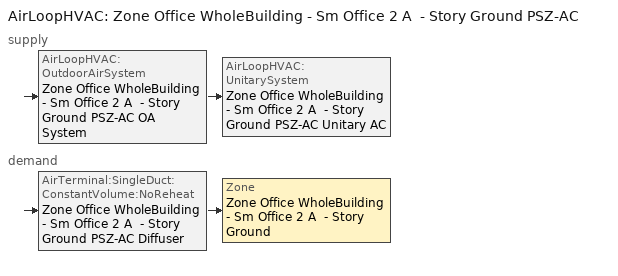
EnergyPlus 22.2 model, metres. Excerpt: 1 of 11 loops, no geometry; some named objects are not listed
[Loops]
AirLoopHVAC 'Zone Office WholeBuilding - Sm Office 2 A  - Story Ground PSZ-AC'
 supply: AirLoopHVAC:OutdoorAirSystem 'Zone Office WholeBuilding - Sm Office 2 A  - Story Ground PSZ-AC OA System' > AirLoopHVAC:UnitarySystem 'Zone Office WholeBuilding - Sm Office 2 A  - Story Ground PSZ-AC Unitary AC'
 demand: AirTerminal:SingleDuct:ConstantVolume:NoReheat 'Zone Office WholeBuilding - Sm Office 2 A  - Story Ground PSZ-AC Diffuser' > Zone 'Zone Office WholeBuilding - Sm Office 2 A  - Story Ground'
[SizingPeriod:DesignDay] Day of Month=21; Day Type=SummerDesignDay; Dry-Bulb Temperature Range Modifier Type=DefaultMultipliers; Humidity Condition Type=Wetbulb; Barometric Pressure {Pa}=100917; Wind Speed {m/s}=5; Wind Direction {deg}=320; Rain Indicator=No; Snow Indicator=No; Daylight Saving Time Indicator=No; Solar Model Indicator=ASHRAETau; Begin Environment Reset Mode=FullResetAtBeginEnvironment
Name | Month | Maximum Dry-Bulb Temperature {C} | Daily Dry-Bulb Temperature Range {deltaC} | Wetbulb or DewPoint at Maximum Dry-Bulb {C} | ASHRAE Clear Sky Optical Depth for Beam Irradiance (taub) | ASHRAE Clear Sky Optical Depth for Diffuse Irradiance (taud)
Kodiak April .4% Condns WB=>MCDB | 4 | 11.4 | 5.4 | 8 | 0.323 | 2.439
Kodiak August .4% Condns DB=>MCWB | 8 | 22.6 | 6.3 | 16 | 0.322 | 2.497
Kodiak August .4% Condns WB=>MCDB | 8 | 21.4 | 6.3 | 16.9 | 0.322 | 2.497
Kodiak December .4% Condns DB=>MCWB | 12 | 6.9 | 5.1 | 5.6 | 0.359 | 2.403
Kodiak December .4% Condns WB=>MCDB | 12 | 6.5 | 5.1 | 6.2 | 0.359 | 2.403
Kodiak February .4% Condns DB=>MCWB | 2 | 6.9 | 4.9 | 4.6 | 0.336 | 2.429
Kodiak February .4% Condns WB=>MCDB | 2 | 6.1 | 4.9 | 5.5 | 0.336 | 2.429
Kodiak January .4% Condns DB=>MCWB | 1 | 6.8 | 4.7 | 4 | 0.326 | 2.48
Kodiak January .4% Condns WB=>MCDB | 1 | 5.7 | 4.7 | 5.5 | 0.326 | 2.48
Kodiak July .4% Condns DB=>MCWB | 7 | 24.2 | 5.5 | 16.2 | 0.316 | 2.499
Kodiak July .4% Condns WB=>MCDB | 7 | 22.8 | 5.5 | 16.6 | 0.316 | 2.499
Kodiak June .4% Condns DB=>MCWB | 6 | 22.3 | 5.4 | 13.8 | 0.317 | 2.453
Kodiak June .4% Condns WB=>MCDB | 6 | 20.3 | 5.4 | 14.7 | 0.317 | 2.453
Kodiak March .4% Condns DB=>MCWB | 3 | 8.3 | 5.5 | 3.9 | 0.337 | 2.384
Kodiak March .4% Condns WB=>MCDB | 3 | 6.3 | 5.5 | 5.2 | 0.337 | 2.384
Kodiak May .4% Condns DB=>MCWB | 5 | 18.8 | 5.9 | 10.5 | 0.314 | 2.447
Kodiak May .4% Condns WB=>MCDB | 5 | 17 | 5.9 | 11.2 | 0.314 | 2.447
Kodiak November .4% Condns DB=>MCWB | 11 | 9.4 | 5.3 | 7.3 | 0.358 | 2.388
Kodiak November .4% Condns WB=>MCDB | 11 | 8.7 | 5.3 | 8.2 | 0.358 | 2.388
Kodiak October .4% Condns DB=>MCWB | 10 | 12.6 | 6.2 | 9.4 | 0.34 | 2.431
Kodiak October .4% Condns WB=>MCDB | 10 | 11.3 | 6.2 | 10.7 | 0.34 | 2.431
Kodiak September .4% Condns DB=>MCWB | 9 | 18 | 6.4 | 12.5 | 0.333 | 2.489
Kodiak September .4% Condns WB=>MCDB | 9 | 16.2 | 6.4 | 13.8 | 0.333 | 2.489
[ZoneControl:Thermostat]
Zone Office WholeBuilding - Sm Office 2 A  - Story Ground Thermostat: Zone or ZoneList=Zone Office WholeBuilding - Sm Office 2 A  - Story Ground; Control Type Schedule=Zone Office WholeBuilding - Sm Office 2 A  - Story Ground Thermostat Schedule; Control 1=Office WholeBuilding - Sm Office 2 - 90.1-2010 Thermostat; Temperature Difference Between Cutout And Setpoint {deltaC}=0
[ThermostatSetpoint:DualSetpoint]
Office WholeBuilding - Sm Office 2 - 90.1-2010 Thermostat: Heating Setpoint Temperature Schedule=OfficeSmall HTGSETP_SCH_NO_OPTIMUM; Cooling Setpoint Temperature Schedule=OfficeSmall CLGSETP_SCH_NO_OPTIMUM
[AirTerminal:SingleDuct:ConstantVolume:NoReheat]
Zone Office WholeBuilding - Sm Office 2 A  - Story Ground PSZ-AC Diffuser: Availability Schedule=Always On Discrete; Maximum Air Flow Rate {m3/s}=AutoSize
[Zone equipment]
Zone Office WholeBuilding - Sm Office 2 A  - Story Ground: Zone Office WholeBuilding - Sm Office 2 A  - Story Ground PSZ-AC Diffuser
[Sizing:Zone]
Zone Office WholeBuilding - Sm Office 2 A  - Story Ground: Zone Cooling Design Supply Air Temperature Input Method=SupplyAirTemperature; Zone Cooling Design Supply Air Temperature {C}=12.7778; Zone Cooling Design Supply Air Temperature Difference {deltaC}=11.11; Zone Heating Design Supply Air Temperature Input Method=SupplyAirTemperature; Zone Heating Design Supply Air Temperature {C}=50; Zone Heating Design Supply Air Temperature Difference {deltaC}=11.11; Zone Cooling Design Supply Air Humidity Ratio {kgWater/kgDryAir}=0.0085; Zone Heating Design Supply Air Humidity Ratio {kgWater/kgDryAir}=0.008; Design Specification Outdoor Air Object=Zone Office WholeBuilding - Sm Office 2 A  - Story Ground DSOA Space List; Cooling Design Air Flow Method=DesignDay; Cooling Design Air Flow Rate {m3/s}=0; Cooling Minimum Air Flow per Zone Floor Area {m3/s-m2}=0.000762; Cooling Minimum Air Flow {m3/s}=0; Cooling Minimum Air Flow Fraction=0; Heating Design Air Flow Method=DesignDay; Heating Design Air Flow Rate {m3/s}=0; Heating Maximum Air Flow per Zone Floor Area {m3/s-m2}=0.002032; Heating Maximum Air Flow {m3/s}=0.141576; Heating Maximum Air Flow Fraction=0.3; Account for Dedicated Outdoor Air System=No; Zone Load Sizing Method=Sensible Load Only No Latent Load; Zone Latent Cooling Design Supply Air Humidity Ratio Input Method=HumidityRatioDifference; Zone Cooling Design Supply Air Humidity Ratio Difference {kgWater/kgDryAir}=0.005; Zone Latent Heating Design Supply Air Humidity Ratio Input Method=HumidityRatioDifference; Zone Humidification Design Supply Air Humidity Ratio Difference {kgWater/kgDryAir}=0.005
[Controller:MechanicalVentilation]
Controller Mechanical Ventilation 1: Availability Schedule=Zone Office WholeBuilding - Sm Office 2 A  - Story Ground PSZ-AC Occ Sch; Demand Controlled Ventilation=No; System Outdoor Air Method=ZoneSum; Zone or ZoneList Name 1=Zone Office WholeBuilding - Sm Office 2 A  - Story Ground; Design Specification Outdoor Air Object Name 1=Office WholeBuilding - Sm Office 2 Ventilation
[DesignSpecification:OutdoorAir]
Office WholeBuilding - Sm Office 2 Ventilation: Outdoor Air Method=Sum; Outdoor Air Flow per Person {m3/s-person}=0; Outdoor Air Flow per Zone Floor Area {m3/s-m2}=0.0004318; Outdoor Air Flow per Zone {m3/s}=0; Outdoor Air Flow Air Changes per Hour {1/hr}=0
[DesignSpecification:OutdoorAir:SpaceList]
Zone Office WholeBuilding - Sm Office 2 A  - Story Ground DSOA Space List: Space Name 1=Office WholeBuilding - Sm Office 2 A  - Story Ground; Space Design Specification Outdoor Air Object Name 1=Office WholeBuilding - Sm Office 2 Ventilation
[AirLoopHVAC]
Zone Office WholeBuilding - Sm Office 2 A  - Story Ground PSZ-AC: Design Supply Air Flow Rate {m3/s}=AutoSize; Design Return Air Flow Fraction of Supply Air Flow=1
[Sizing:System]
Zone Office WholeBuilding - Sm Office 2 A  - Story Ground PSZ-AC: Type of Load to Size On=Sensible; Design Outdoor Air Flow Rate {m3/s}=Autosize; Central Heating Maximum System Air Flow Ratio=1; Preheat Design Temperature {C}=7.22222; Preheat Design Humidity Ratio {kgWater/kgDryAir}=0.008; Precool Design Temperature {C}=12.7778; Precool Design Humidity Ratio {kgWater/kgDryAir}=0.008; Central Cooling Design Supply Air Temperature {C}=12.7778; Central Heating Design Supply Air Temperature {C}=50; Type of Zone Sum to Use=Coincident; 100% Outdoor Air in Cooling=No; 100% Outdoor Air in Heating=No; Central Cooling Design Supply Air Humidity Ratio {kgWater/kgDryAir}=0.0085; Central Heating Design Supply Air Humidity Ratio {kgWater/kgDryAir}=0.008; Cooling Supply Air Flow Rate Method=DesignDay; Cooling Supply Air Flow Rate {m3/s}=0; Cooling Supply Air Flow Rate Per Floor Area {m3/s-m2}=0.00996765; Cooling Fraction of Autosized Cooling Supply Air Flow Rate=1; Cooling Supply Air Flow Rate Per Unit Cooling Capacity {m3/s-W}=3.94755e-05; Heating Supply Air Flow Rate Method=DesignDay; Heating Supply Air Flow Rate {m3/s}=0; Heating Supply Air Flow Rate Per Floor Area {m3/s-m2}=0.00996765; Heating Fraction of Autosized Heating Supply Air Flow Rate=1; Heating Fraction of Autosized Cooling Supply Air Flow Rate=1; Heating Supply Air Flow Rate Per Unit Heating Capacity {m3/s-W}=3.15882e-05; System Outdoor Air Method=ZoneSum; Zone Maximum Outdoor Air Fraction=1; Cooling Design Capacity Method=CoolingDesignCapacity; Cooling Design Capacity {W}=Autosize; Cooling Design Capacity Per Floor Area {W/m2}=234.7; Fraction of Autosized Cooling Design Capacity=1; Heating Design Capacity Method=HeatingDesignCapacity; Heating Design Capacity {W}=Autosize; Heating Design Capacity Per Floor Area {W/m2}=157; Fraction of Autosized Heating Design Capacity=1; Central Cooling Capacity Control Method=OnOff; Occupant Diversity=Autosize
[Controller:OutdoorAir]
Zone Office WholeBuilding - Sm Office 2 A  - Story Ground PSZ-AC OA System Controller: Minimum Outdoor Air Flow Rate {m3/s}=Autosize; Maximum Outdoor Air Flow Rate {m3/s}=Autosize; Economizer Control Type=NoEconomizer; Economizer Control Action Type=ModulateFlow; Economizer Maximum Limit Dry-Bulb Temperature {C}=28; Economizer Maximum Limit Enthalpy {J/kg}=64000; Lockout Type=LockoutWithHeating; Minimum Limit Type=FixedMinimum; Minimum Outdoor Air Schedule=Zone Office WholeBuilding - Sm Office 2 A  - Story Ground PSZ-AC Occ Sch; Maximum Fraction of Outdoor Air Schedule=ZoneOfficeWholeBuildingSmOffice2AStoryGroundPSZACmaxOASch; Mechanical Ventilation Controller=Controller Mechanical Ventilation 1; High Humidity Control=No; Control High Indoor Humidity Based on Outdoor Humidity Ratio=Yes; Heat Recovery Bypass Control Type=BypassWhenWithinEconomizerLimits
[SetpointManager:MixedAir]
Zone Office WholeBuilding - Sm Office 2 A  - Story Ground PSZ-AC Mixed Air Node OS Default SPM: Control Variable=Temperature; Setpoint Node or NodeList=Zone Office WholeBuilding - Sm Office 2 A  - Story Ground PSZ-AC Mixed Air Node
[AirLoopHVAC:UnitarySystem]
Zone Office WholeBuilding - Sm Office 2 A  - Story Ground PSZ-AC Unitary AC: Control Type=Load; Controlling Zone or Thermostat Location=Zone Office WholeBuilding - Sm Office 2 A  - Story Ground; Dehumidification Control Type=None; Availability Schedule=Outage Availability Schedule; Supply Fan=Zone Office WholeBuilding - Sm Office 2 A  - Story Ground PSZ-AC Fan; Fan Placement=DrawThrough; Supply Air Fan Operating Mode Schedule=Zone Office WholeBuilding - Sm Office 2 A  - Story Ground PSZ-AC Occ Sch; Heating Coil=Zone Office WholeBuilding - Sm Office 2 A  - Story Ground PSZ-AC Gas Htg Coil 54kBtu/hr 0.8 Thermal Eff; DX Heating Coil Sizing Ratio=1; Cooling Coil=Zone Office WholeBuilding - Sm Office 2 A  - Story Ground PSZ-AC 1spd DX AC Clg Coil 22kBtu/hr 13.0SEER; Use DOAS DX Cooling Coil=No; Minimum Supply Air Temperature {C}=2; Latent Load Control=SensibleOnlyLoadControl; Supplemental Heating Coil=Zone Office WholeBuilding - Sm Office 2 A  - Story Ground PSZ-AC No Heat; Cooling Supply Air Flow Rate {m3/s}=Autosize; Heating Supply Air Flow Rate {m3/s}=Autosize; No Load Supply Air Flow Rate {m3/s}=Autosize; Maximum Supply Air Temperature {C}=80; Maximum Outdoor Dry-Bulb Temperature for Supplemental Heater Operation {C}=21; Maximum Cycling Rate {cycles/hr}=2.5; Heat Pump Time Constant {s}=60; Fraction of On-Cycle Power Use=0.01; Heat Pump Fan Delay Time {s}=60; Ancillary On-Cycle Electric Power {W}=0; Ancillary Off-Cycle Electric Power {W}=0
[Fan:OnOff]
Zone Office WholeBuilding - Sm Office 2 A  - Story Ground PSZ-AC Fan: Availability Schedule=Always On Discrete; Fan Total Efficiency=0.55575; Pressure Rise {Pa}=622.722; Maximum Flow Rate {m3/s}=Autosize; Motor Efficiency=0.855; Motor In Airstream Fraction=1; Fan Power Ratio Function of Speed Ratio Curve=Fan On Off Power Curve; Fan Efficiency Ratio Function of Speed Ratio Curve=Fan On Off Efficiency Curve
[Coil:Heating:Fuel]
Zone Office WholeBuilding - Sm Office 2 A  - Story Ground PSZ-AC Gas Htg Coil 54kBtu/hr 0.8 Thermal Eff: Availability Schedule=Always On Discrete; Fuel Type=NaturalGas; Burner Efficiency=0.8; Nominal Capacity {W}=AutoSize; Parasitic Electric Load {W}=0; Parasitic Fuel Load {W}=0
[Coil:Cooling:DX:SingleSpeed]
Zone Office WholeBuilding - Sm Office 2 A  - Story Ground PSZ-AC 1spd DX AC Clg Coil 22kBtu/hr 13.0SEER: Availability Schedule=Always On Discrete; Gross Rated Total Cooling Capacity {W}=Autosize; Gross Rated Sensible Heat Ratio=Autosize; Gross Rated Cooling COP {W/W}=3.91157; Rated Air Flow Rate {m3/s}=Autosize; Rated Evaporator Fan Power Per Volume Flow Rate 2017 {W/(m3/s)}=773.3; Rated Evaporator Fan Power Per Volume Flow Rate 2023 {W/(m3/s)}=934.4; Total Cooling Capacity Function of Temperature Curve=PSZ-Fine Storage DX Coil Cap-FT; Total Cooling Capacity Function of Flow Fraction Curve=DX Coil Cap-FF; Energy Input Ratio Function of Temperature Curve=PSZ-AC DX Coil EIR-FT; Energy Input Ratio Function of Flow Fraction Curve=Split DX Coil EIR-FF; Part Load Fraction Correlation Curve=HPACCOOLPLFFPLR; Minimum Outdoor Dry-Bulb Temperature for Compressor Operation {C}=-25; Nominal Time for Condensate Removal to Begin {s}=0; Ratio of Initial Moisture Evaporation Rate and Steady State Latent Capacity=0; Maximum Cycling Rate {cycles/hr}=0; Latent Capacity Time Constant {s}=0; Condenser Type=AirCooled; Evaporative Condenser Effectiveness=0.9; Evaporative Condenser Air Flow Rate {m3/s}=Autosize; Evaporative Condenser Pump Rated Power Consumption {W}=Autosize; Crankcase Heater Capacity {W}=0; Maximum Outdoor Dry-Bulb Temperature for Crankcase Heater Operation {C}=10; Basin Heater Capacity {W/K}=0; Basin Heater Setpoint Temperature {C}=2
[Coil:Heating:Electric]
Zone Office WholeBuilding - Sm Office 2 A  - Story Ground PSZ-AC No Heat: Availability Schedule=Always Off Discrete; Efficiency=1; Nominal Capacity {W}=0
[SetpointManager:SingleZone:Reheat]
Zone Office WholeBuilding - Sm Office 2 A  - Story Ground Setpoint Manager SZ Reheat: Control Variable=Temperature; Minimum Supply Air Temperature {C}=12.7778; Maximum Supply Air Temperature {C}=50; Control Zone=Zone Office WholeBuilding - Sm Office 2 A  - Story Ground; Setpoint Node or NodeList=Zone Office WholeBuilding - Sm Office 2 A  - Story Ground PSZ-AC Supply Outlet Node
[Schedule:Day:Interval]
OfficeSmall HTGSETP_SCH_NO_OPTIMUM Default; autogen OfficeSmall HTGSETP_SCH_NO_OPTIMUM 0_day_sch: Average, 06:00, 18.3368, 19:00, 18.3368, 24:00, 18.3368
Schedule Day 241: No, 01:00, 3.0562, 02:00, 6.11233, 03:00, 9.16845, 04:00, 12.2246, 05:00, 15.2807, 06:00, 18.3368, 07:00, 18.3368, 08:00, 18.3368, 09:00, 18.3368, 10:00, 18.3368, 11:00, 18.3368, 12:00, 18.3368, 13:00, 18.3368, 14:00, 18.3368, 15:00, 18.3368, 16:00, 18.3368, 17:00, 0, 18:00, 0, 19:00, 0, 20:00, 0, 21:00, 0, 22:00, 0, 23:00, 0, 24:00, 0
Schedule Day 242; Schedule Day 243; Schedule Day 244; Schedule Day 245; Schedule Day 246; Schedule Day 247; Schedule Day 210; Schedule Day 211; Schedule Day 212; Schedule Day 213; Schedule Day 214; Schedule Day 215; Schedule Day 82; Schedule Day 83; Schedule Day 84; Schedule Day 85; Schedule Day 86; Schedule Day 87; Schedule Day 258; Schedule Day 259; Schedule Day 260; Schedule Day 261; Schedule Day 262; Schedule Day 263: No, 01:00, 0, 02:00, 0, 03:00, 0, 04:00, 0, 05:00, 0, 06:00, 0, 07:00, 0, 08:00, 0, 09:00, 0, 10:00, 0, 11:00, 0, 12:00, 0, 13:00, 0, 14:00, 0, 15:00, 0, 16:00, 0, 17:00, 0, 18:00, 0, 19:00, 0, 20:00, 0, 21:00, 0, 22:00, 0, 23:00, 0, 24:00, 0
Schedule Day 248: No, 01:00, 0, 02:00, 0, 03:00, 0, 04:00, 0, 05:00, 0, 06:00, 0, 07:00, 0, 08:00, 0, 09:00, 0, 10:00, 0, 11:00, 0, 12:00, 0, 13:00, 0, 14:00, 0, 15:00, 0, 16:00, 0, 17:00, 18.3368, 18:00, 18.3368, 19:00, 18.3368, 20:00, 18.3368, 21:00, 18.3368, 22:00, 18.3368, 23:00, 18.3368, 24:00, 18.3368
OfficeSmall HTGSETP_SCH_NO_OPTIMUM Summer Design Day: No, 24:00, 15.56
OfficeSmall HTGSETP_SCH_NO_OPTIMUM Winter Design Day: No, 24:00, 21.11
OfficeSmall CLGSETP_SCH_NO_OPTIMUM Default: Average, 04:30, 69.3215, 24:00, 70.498
Schedule Day 209: No, 01:00, 15.4051, 02:00, 30.8098, 03:00, 46.2145, 04:00, 61.6192, 05:00, 69.3517, 06:00, 69.412, 07:00, 69.4723, 08:00, 69.5327, 09:00, 69.593, 10:00, 69.6533, 11:00, 69.7137, 12:00, 69.774, 13:00, 69.8343, 14:00, 69.8947, 15:00, 69.955, 16:00, 70.0153, 17:00, 0, 18:00, 0, 19:00, 0, 20:00, 0, 21:00, 0, 22:00, 0, 23:00, 0, 24:00, 0
Schedule Day 216: No, 01:00, 0, 02:00, 0, 03:00, 0, 04:00, 0, 05:00, 0, 06:00, 0, 07:00, 0, 08:00, 0, 09:00, 0, 10:00, 0, 11:00, 0, 12:00, 0, 13:00, 0, 14:00, 0, 15:00, 0, 16:00, 0, 17:00, 70.0756, 18:00, 70.136, 19:00, 70.1963, 20:00, 70.2566, 21:00, 70.317, 22:00, 70.3773, 23:00, 70.4376, 24:00, 70.498
OfficeSmall CLGSETP_SCH_NO_OPTIMUM Summer Design Day: No, 24:00, 23.89
OfficeSmall CLGSETP_SCH_NO_OPTIMUM Winter Design Day: No, 24:00, 29.44
Zone Office WholeBuilding - Sm Office 2 A  - Story Ground PSZ-AC Occ Sch Sunday; Zone Office WholeBuilding - Sm Office 2 A  - Story Ground PSZ-AC Occ Sch Default; Zone Office WholeBuilding - Sm Office 2 A  - Story Ground PSZ-AC Occ Sch Summer Design Day; Zone Office WholeBuilding - Sm Office 2 A  - Story Ground PSZ-AC Occ Sch Winter Design Day: No, 24:00, 1
Schedule Day 81: No, 01:00, 1, 02:00, 1, 03:00, 1, 04:00, 1, 05:00, 1, 06:00, 1, 07:00, 1, 08:00, 1, 09:00, 1, 10:00, 1, 11:00, 1, 12:00, 1, 13:00, 1, 14:00, 1, 15:00, 1, 16:00, 1, 17:00, 0, 18:00, 0, 19:00, 0, 20:00, 0, 21:00, 0, 22:00, 0, 23:00, 0, 24:00, 0
Schedule Day 88: No, 01:00, 0, 02:00, 0, 03:00, 0, 04:00, 0, 05:00, 0, 06:00, 0, 07:00, 0, 08:00, 0, 09:00, 0, 10:00, 0, 11:00, 0, 12:00, 0, 13:00, 0, 14:00, 0, 15:00, 0, 16:00, 0, 17:00, 1, 18:00, 1, 19:00, 1, 20:00, 1, 21:00, 1, 22:00, 1, 23:00, 1, 24:00, 1
Schedule Day 257: No, 01:00, 0.7, 02:00, 0.7, 03:00, 0.7, 04:00, 0.7, 05:00, 0.7, 06:00, 0.7, 07:00, 0.7, 08:00, 0.7, 09:00, 0.7, 10:00, 0.7, 11:00, 0.7, 12:00, 0.7, 13:00, 0.7, 14:00, 0.7, 15:00, 0.7, 16:00, 0.7, 17:00, 0, 18:00, 0, 19:00, 0, 20:00, 0, 21:00, 0, 22:00, 0, 23:00, 0, 24:00, 0
Schedule Day 264: No, 01:00, 0, 02:00, 0, 03:00, 0, 04:00, 0, 05:00, 0, 06:00, 0, 07:00, 0, 08:00, 0, 09:00, 0, 10:00, 0, 11:00, 0, 12:00, 0, 13:00, 0, 14:00, 0, 15:00, 0, 16:00, 0, 17:00, 0.7, 18:00, 0.7, 19:00, 0.7, 20:00, 0.7, 21:00, 0.7, 22:00, 0.7, 23:00, 0.7, 24:00, 0.7
ZoneOfficeWholeBuildingSmOffice2AStoryGroundPSZACmaxOASchDefault: No, 24:00, 0.7
[Schedule:Week:Daily]
OfficeSmall HTGSETP_SCH_NO_OPTIMUM Week Rule - Jan1-Mar4: OfficeSmall HTGSETP_SCH_NO_OPTIMUM Default, autogen OfficeSmall HTGSETP_SCH_NO_OPTIMUM 0_day_sch, OfficeSmall HTGSETP_SCH_NO_OPTIMUM Default, OfficeSmall HTGSETP_SCH_NO_OPTIMUM Default, OfficeSmall HTGSETP_SCH_NO_OPTIMUM Default, OfficeSmall HTGSETP_SCH_NO_OPTIMUM Default, OfficeSmall HTGSETP_SCH_NO_OPTIMUM Default, OfficeSmall HTGSETP_SCH_NO_OPTIMUM Default, OfficeSmall HTGSETP_SCH_NO_OPTIMUM Summer Design Day, OfficeSmall HTGSETP_SCH_NO_OPTIMUM Winter Design Day, OfficeSmall HTGSETP_SCH_NO_OPTIMUM Default, OfficeSmall HTGSETP_SCH_NO_OPTIMUM Default
OfficeSmall HTGSETP_SCH_NO_OPTIMUM Week Rule - Mar5-Oct28; OfficeSmall HTGSETP_SCH_NO_OPTIMUM Week Rule - Nov12-Dec31: autogen OfficeSmall HTGSETP_SCH_NO_OPTIMUM 0_day_sch, OfficeSmall HTGSETP_SCH_NO_OPTIMUM Default, OfficeSmall HTGSETP_SCH_NO_OPTIMUM Default, OfficeSmall HTGSETP_SCH_NO_OPTIMUM Default, OfficeSmall HTGSETP_SCH_NO_OPTIMUM Default, OfficeSmall HTGSETP_SCH_NO_OPTIMUM Default, OfficeSmall HTGSETP_SCH_NO_OPTIMUM Default, OfficeSmall HTGSETP_SCH_NO_OPTIMUM Default, OfficeSmall HTGSETP_SCH_NO_OPTIMUM Summer Design Day, OfficeSmall HTGSETP_SCH_NO_OPTIMUM Winter Design Day, OfficeSmall HTGSETP_SCH_NO_OPTIMUM Default, OfficeSmall HTGSETP_SCH_NO_OPTIMUM Default
OfficeSmall HTGSETP_SCH_NO_OPTIMUM Week Rule - Oct29-Nov4: autogen OfficeSmall HTGSETP_SCH_NO_OPTIMUM 0_day_sch, OfficeSmall HTGSETP_SCH_NO_OPTIMUM Default, Schedule Day 241, Schedule Day 242, Schedule Day 243, Schedule Day 244, Schedule Day 245, OfficeSmall HTGSETP_SCH_NO_OPTIMUM Default, OfficeSmall HTGSETP_SCH_NO_OPTIMUM Summer Design Day, OfficeSmall HTGSETP_SCH_NO_OPTIMUM Winter Design Day, OfficeSmall HTGSETP_SCH_NO_OPTIMUM Default, OfficeSmall HTGSETP_SCH_NO_OPTIMUM Default
OfficeSmall HTGSETP_SCH_NO_OPTIMUM Week Rule - Nov5-Nov11: Schedule Day 246, Schedule Day 247, Schedule Day 248, OfficeSmall HTGSETP_SCH_NO_OPTIMUM Default, OfficeSmall HTGSETP_SCH_NO_OPTIMUM Default, OfficeSmall HTGSETP_SCH_NO_OPTIMUM Default, OfficeSmall HTGSETP_SCH_NO_OPTIMUM Default, OfficeSmall HTGSETP_SCH_NO_OPTIMUM Default, OfficeSmall HTGSETP_SCH_NO_OPTIMUM Summer Design Day, OfficeSmall HTGSETP_SCH_NO_OPTIMUM Winter Design Day, OfficeSmall HTGSETP_SCH_NO_OPTIMUM Default, OfficeSmall HTGSETP_SCH_NO_OPTIMUM Default
OfficeSmall CLGSETP_SCH_NO_OPTIMUM Week Rule - Jan1-Oct28; OfficeSmall CLGSETP_SCH_NO_OPTIMUM Week Rule - Nov12-Dec31: OfficeSmall CLGSETP_SCH_NO_OPTIMUM Default, OfficeSmall CLGSETP_SCH_NO_OPTIMUM Default, OfficeSmall CLGSETP_SCH_NO_OPTIMUM Default, OfficeSmall CLGSETP_SCH_NO_OPTIMUM Default, OfficeSmall CLGSETP_SCH_NO_OPTIMUM Default, OfficeSmall CLGSETP_SCH_NO_OPTIMUM Default, OfficeSmall CLGSETP_SCH_NO_OPTIMUM Default, OfficeSmall CLGSETP_SCH_NO_OPTIMUM Default, OfficeSmall CLGSETP_SCH_NO_OPTIMUM Summer Design Day, OfficeSmall CLGSETP_SCH_NO_OPTIMUM Winter Design Day, OfficeSmall CLGSETP_SCH_NO_OPTIMUM Default, OfficeSmall CLGSETP_SCH_NO_OPTIMUM Default
OfficeSmall CLGSETP_SCH_NO_OPTIMUM Week Rule - Oct29-Nov4: OfficeSmall CLGSETP_SCH_NO_OPTIMUM Default, OfficeSmall CLGSETP_SCH_NO_OPTIMUM Default, Schedule Day 209, Schedule Day 210, Schedule Day 211, Schedule Day 212, Schedule Day 213, OfficeSmall CLGSETP_SCH_NO_OPTIMUM Default, OfficeSmall CLGSETP_SCH_NO_OPTIMUM Summer Design Day, OfficeSmall CLGSETP_SCH_NO_OPTIMUM Winter Design Day, OfficeSmall CLGSETP_SCH_NO_OPTIMUM Default, OfficeSmall CLGSETP_SCH_NO_OPTIMUM Default
OfficeSmall CLGSETP_SCH_NO_OPTIMUM Week Rule - Nov5-Nov11: Schedule Day 214, Schedule Day 215, Schedule Day 216, OfficeSmall CLGSETP_SCH_NO_OPTIMUM Default, OfficeSmall CLGSETP_SCH_NO_OPTIMUM Default, OfficeSmall CLGSETP_SCH_NO_OPTIMUM Default, OfficeSmall CLGSETP_SCH_NO_OPTIMUM Default, OfficeSmall CLGSETP_SCH_NO_OPTIMUM Default, OfficeSmall CLGSETP_SCH_NO_OPTIMUM Summer Design Day, OfficeSmall CLGSETP_SCH_NO_OPTIMUM Winter Design Day, OfficeSmall CLGSETP_SCH_NO_OPTIMUM Default, OfficeSmall CLGSETP_SCH_NO_OPTIMUM Default
Zone Office WholeBuilding - Sm Office 2 A  - Story Ground PSZ-AC Occ Sch Week Rule - Jan1-Oct28; Zone Office WholeBuilding - Sm Office 2 A  - Story Ground PSZ-AC Occ Sch Week Rule - Nov12-Dec31: Zone Office WholeBuilding - Sm Office 2 A  - Story Ground PSZ-AC Occ Sch Sunday, Zone Office WholeBuilding - Sm Office 2 A  - Story Ground PSZ-AC Occ Sch Sunday, Zone Office WholeBuilding - Sm Office 2 A  - Story Ground PSZ-AC Occ Sch Sunday, Zone Office WholeBuilding - Sm Office 2 A  - Story Ground PSZ-AC Occ Sch Sunday, Zone Office WholeBuilding - Sm Office 2 A  - Story Ground PSZ-AC Occ Sch Default, Zone Office WholeBuilding - Sm Office 2 A  - Story Ground PSZ-AC Occ Sch Sunday, Zone Office WholeBuilding - Sm Office 2 A  - Story Ground PSZ-AC Occ Sch Sunday, Zone Office WholeBuilding - Sm Office 2 A  - Story Ground PSZ-AC Occ Sch Default, Zone Office WholeBuilding - Sm Office 2 A  - Story Ground PSZ-AC Occ Sch Summer Design Day, Zone Office WholeBuilding - Sm Office 2 A  - Story Ground PSZ-AC Occ Sch Winter Design Day, Zone Office WholeBuilding - Sm Office 2 A  - Story Ground PSZ-AC Occ Sch Default, Zone Office WholeBuilding - Sm Office 2 A  - Story Ground PSZ-AC Occ Sch Default
Zone Office WholeBuilding - Sm Office 2 A  - Story Ground PSZ-AC Occ Sch Week Rule - Oct29-Nov4: Zone Office WholeBuilding - Sm Office 2 A  - Story Ground PSZ-AC Occ Sch Sunday, Zone Office WholeBuilding - Sm Office 2 A  - Story Ground PSZ-AC Occ Sch Sunday, Schedule Day 81, Schedule Day 82, Schedule Day 83, Schedule Day 84, Schedule Day 85, Zone Office WholeBuilding - Sm Office 2 A  - Story Ground PSZ-AC Occ Sch Default, Zone Office WholeBuilding - Sm Office 2 A  - Story Ground PSZ-AC Occ Sch Summer Design Day, Zone Office WholeBuilding - Sm Office 2 A  - Story Ground PSZ-AC Occ Sch Winter Design Day, Zone Office WholeBuilding - Sm Office 2 A  - Story Ground PSZ-AC Occ Sch Default, Zone Office WholeBuilding - Sm Office 2 A  - Story Ground PSZ-AC Occ Sch Default
Zone Office WholeBuilding - Sm Office 2 A  - Story Ground PSZ-AC Occ Sch Week Rule - Nov5-Nov11: Schedule Day 86, Schedule Day 87, Schedule Day 88, Zone Office WholeBuilding - Sm Office 2 A  - Story Ground PSZ-AC Occ Sch Sunday, Zone Office WholeBuilding - Sm Office 2 A  - Story Ground PSZ-AC Occ Sch Default, Zone Office WholeBuilding - Sm Office 2 A  - Story Ground PSZ-AC Occ Sch Sunday, Zone Office WholeBuilding - Sm Office 2 A  - Story Ground PSZ-AC Occ Sch Sunday, Zone Office WholeBuilding - Sm Office 2 A  - Story Ground PSZ-AC Occ Sch Default, Zone Office WholeBuilding - Sm Office 2 A  - Story Ground PSZ-AC Occ Sch Summer Design Day, Zone Office WholeBuilding - Sm Office 2 A  - Story Ground PSZ-AC Occ Sch Winter Design Day, Zone Office WholeBuilding - Sm Office 2 A  - Story Ground PSZ-AC Occ Sch Default, Zone Office WholeBuilding - Sm Office 2 A  - Story Ground PSZ-AC Occ Sch Default
ZoneOfficeWholeBuildingSmOffice2AStoryGroundPSZACmaxOASch Week Rule - Jan1-Oct28; ZoneOfficeWholeBuildingSmOffice2AStoryGroundPSZACmaxOASch Week Rule - Nov12-Dec31: ZoneOfficeWholeBuildingSmOffice2AStoryGroundPSZACmaxOASchDefault, ZoneOfficeWholeBuildingSmOffice2AStoryGroundPSZACmaxOASchDefault, ZoneOfficeWholeBuildingSmOffice2AStoryGroundPSZACmaxOASchDefault, ZoneOfficeWholeBuildingSmOffice2AStoryGroundPSZACmaxOASchDefault, ZoneOfficeWholeBuildingSmOffice2AStoryGroundPSZACmaxOASchDefault, ZoneOfficeWholeBuildingSmOffice2AStoryGroundPSZACmaxOASchDefault, ZoneOfficeWholeBuildingSmOffice2AStoryGroundPSZACmaxOASchDefault, ZoneOfficeWholeBuildingSmOffice2AStoryGroundPSZACmaxOASchDefault, ZoneOfficeWholeBuildingSmOffice2AStoryGroundPSZACmaxOASchDefault, ZoneOfficeWholeBuildingSmOffice2AStoryGroundPSZACmaxOASchDefault, ZoneOfficeWholeBuildingSmOffice2AStoryGroundPSZACmaxOASchDefault, ZoneOfficeWholeBuildingSmOffice2AStoryGroundPSZACmaxOASchDefault
ZoneOfficeWholeBuildingSmOffice2AStoryGroundPSZACmaxOASch Week Rule - Oct29-Nov4: ZoneOfficeWholeBuildingSmOffice2AStoryGroundPSZACmaxOASchDefault, ZoneOfficeWholeBuildingSmOffice2AStoryGroundPSZACmaxOASchDefault, Schedule Day 257, Schedule Day 258, Schedule Day 259, Schedule Day 260, Schedule Day 261, ZoneOfficeWholeBuildingSmOffice2AStoryGroundPSZACmaxOASchDefault, ZoneOfficeWholeBuildingSmOffice2AStoryGroundPSZACmaxOASchDefault, ZoneOfficeWholeBuildingSmOffice2AStoryGroundPSZACmaxOASchDefault, ZoneOfficeWholeBuildingSmOffice2AStoryGroundPSZACmaxOASchDefault, ZoneOfficeWholeBuildingSmOffice2AStoryGroundPSZACmaxOASchDefault
ZoneOfficeWholeBuildingSmOffice2AStoryGroundPSZACmaxOASch Week Rule - Nov5-Nov11: Schedule Day 262, Schedule Day 263, Schedule Day 264, ZoneOfficeWholeBuildingSmOffice2AStoryGroundPSZACmaxOASchDefault, ZoneOfficeWholeBuildingSmOffice2AStoryGroundPSZACmaxOASchDefault, ZoneOfficeWholeBuildingSmOffice2AStoryGroundPSZACmaxOASchDefault, ZoneOfficeWholeBuildingSmOffice2AStoryGroundPSZACmaxOASchDefault, ZoneOfficeWholeBuildingSmOffice2AStoryGroundPSZACmaxOASchDefault, ZoneOfficeWholeBuildingSmOffice2AStoryGroundPSZACmaxOASchDefault, ZoneOfficeWholeBuildingSmOffice2AStoryGroundPSZACmaxOASchDefault, ZoneOfficeWholeBuildingSmOffice2AStoryGroundPSZACmaxOASchDefault, ZoneOfficeWholeBuildingSmOffice2AStoryGroundPSZACmaxOASchDefault
[Schedule:Year]
OfficeSmall HTGSETP_SCH_NO_OPTIMUM: OfficeSmall HTGSETP_SCH_NO_OPTIMUM Week Rule - Jan1-Mar4, 1, 1, 3, 4, OfficeSmall HTGSETP_SCH_NO_OPTIMUM Week Rule - Mar5-Oct28, 3, 5, 10, 28, OfficeSmall HTGSETP_SCH_NO_OPTIMUM Week Rule - Oct29-Nov4, 10, 29, 11, 4, OfficeSmall HTGSETP_SCH_NO_OPTIMUM Week Rule - Nov5-Nov11, 11, 5, 11, 11, OfficeSmall HTGSETP_SCH_NO_OPTIMUM Week Rule - Nov12-Dec31, 11, 12, 12, 31
OfficeSmall CLGSETP_SCH_NO_OPTIMUM: OfficeSmall CLGSETP_SCH_NO_OPTIMUM Week Rule - Jan1-Oct28, 1, 1, 10, 28, OfficeSmall CLGSETP_SCH_NO_OPTIMUM Week Rule - Oct29-Nov4, 10, 29, 11, 4, OfficeSmall CLGSETP_SCH_NO_OPTIMUM Week Rule - Nov5-Nov11, 11, 5, 11, 11, OfficeSmall CLGSETP_SCH_NO_OPTIMUM Week Rule - Nov12-Dec31, 11, 12, 12, 31
Zone Office WholeBuilding - Sm Office 2 A  - Story Ground PSZ-AC Occ Sch: Zone Office WholeBuilding - Sm Office 2 A  - Story Ground PSZ-AC Occ Sch Week Rule - Jan1-Oct28, 1, 1, 10, 28, Zone Office WholeBuilding - Sm Office 2 A  - Story Ground PSZ-AC Occ Sch Week Rule - Oct29-Nov4, 10, 29, 11, 4, Zone Office WholeBuilding - Sm Office 2 A  - Story Ground PSZ-AC Occ Sch Week Rule - Nov5-Nov11, 11, 5, 11, 11, Zone Office WholeBuilding - Sm Office 2 A  - Story Ground PSZ-AC Occ Sch Week Rule - Nov12-Dec31, 11, 12, 12, 31
ZoneOfficeWholeBuildingSmOffice2AStoryGroundPSZACmaxOASch: ZoneOfficeWholeBuildingSmOffice2AStoryGroundPSZACmaxOASch Week Rule - Jan1-Oct28, 1, 1, 10, 28, ZoneOfficeWholeBuildingSmOffice2AStoryGroundPSZACmaxOASch Week Rule - Oct29-Nov4, 10, 29, 11, 4, ZoneOfficeWholeBuildingSmOffice2AStoryGroundPSZACmaxOASch Week Rule - Nov5-Nov11, 11, 5, 11, 11, ZoneOfficeWholeBuildingSmOffice2AStoryGroundPSZACmaxOASch Week Rule - Nov12-Dec31, 11, 12, 12, 31
[Schedule:Compact]
Zone Office WholeBuilding - Sm Office 2 A  - Story Ground Thermostat Schedule: Through: 12/31, For: AllDays, Until: 24:00, 4
Outage Availability Schedule: Through: 01/01, For: AllDays, Until: 24:00, 1, Through: 01/02, For: AllDays, Until: 24:00, 1, Through: 01/03, For: AllDays, Until: 24:00, 1, Through: 01/04, For: AllDays, Until: 24:00, 1, Through: 01/05, For: AllDays, Until: 24:00, 1, Through: 01/06, For: AllDays, Until: 24:00, 1, Through: 01/07, For: AllDays, Until: 24:00, 1, Through: 01/08, For: AllDays, Until: 24:00, 1, Through: 01/09, For: AllDays, Until: 24:00, 1, Through: 01/10, For: AllDays, Until: 24:00, 1, Through: 01/11, For: AllDays, Until: 24:00, 1, Through: 01/12, For: AllDays, Until: 24:00, 1, Through: 01/13, For: AllDays, Until: 24:00, 1, Through: 01/14, For: AllDays, Until: 24:00, 1, Through: 01/15, For: AllDays, Until: 24:00, 1, Through: 01/16, For: AllDays, Until: 24:00, 1, Through: 01/17, For: AllDays, Until: 24:00, 1, Through: 01/18, For: AllDays, Until: 24:00, 1, Through: 01/19, For: AllDays, Until: 24:00, 1, Through: 01/20, For: AllDays, Until: 24:00, 1, Through: 01/21, For: AllDays, Until: 24:00, 1, Through: 01/22, For: AllDays, Until: 24:00, 1, Through: 01/23, For: AllDays, Until: 24:00, 1, Through: 01/24, For: AllDays, Until: 24:00, 1, Through: 01/25, For: AllDays, Until: 24:00, 1, Through: 01/26, For: AllDays, Until: 24:00, 1, Through: 01/27, For: AllDays, Until: 24:00, 1, Through: 01/28, For: AllDays, Until: 24:00, 1, Through: 01/29, For: AllDays, Until: 24:00, 1, Through: 01/30, For: AllDays, Until: 24:00, 1, Through: 01/31, For: AllDays, Until: 24:00, 1, Through: 02/01, For: AllDays, Until: 24:00, 1, Through: 02/02, For: AllDays, Until: 24:00, 1, Through: 02/03, For: AllDays, Until: 24:00, 1, Through: 02/04, For: AllDays, Until: 24:00, 1, Through: 02/05, For: AllDays, Until: 24:00, 1, Through: 02/06, For: AllDays, Until: 24:00, 1, Through: 02/07, For: AllDays, Until: 24:00, 1, Through: 02/08, For: AllDays, Until: 24:00, 1, Through: 02/09, For: AllDays, Until: 24:00, 1, Through: 02/10, For: AllDays, Until: 24:00, 1, Through: 02/11, For: AllDays, Until: 24:00, 1, Through: 02/12, For: AllDays, Until: 24:00, 1, Through: 02/13, For: AllDays, Until: 24:00, 1, Through: 02/14, For: AllDays, Until: 24:00, 1, Through: 02/15, For: AllDays, Until: 24:00, 1, Through: 02/16, For: AllDays, Until: 24:00, 1, Through: 02/17, For: AllDays, Until: 24:00, 1, Through: 02/18, For: AllDays, Until: 24:00, 1, Through: 02/19, For: AllDays, Until: 24:00, 1, Through: 02/20, For: AllDays, Until: 24:00, 1, Through: 02/21, For: AllDays, Until: 24:00, 1, Through: 02/22, For: AllDays, Until: 24:00, 1, Through: 02/23, For: AllDays, Until: 24:00, 1, Through: 02/24, For: AllDays, Until: 24:00, 1, Through: 02/25, For: AllDays, Until: 24:00, 1, Through: 02/26, For: AllDays, Until: 24:00, 1, Through: 02/27, For: AllDays, Until: 24:00, 1, Through: 02/28, For: AllDays, Until: 24:00, 1, Through: 03/01, For: AllDays, Until: 24:00, 1, Through: 03/02, For: AllDays, Until: 24:00, 1, Through: 03/03, For: AllDays, Until: 24:00, 1, Through: 03/04, For: AllDays, Until: 24:00, 1, Through: 03/05, For: AllDays, Until: 24:00, 1, Through: 03/06, For: AllDays, Until: 24:00, 1, Through: 03/07, For: AllDays, Until: 24:00, 1, Through: 03/08, For: AllDays, Until: 24:00, 1, Through: 03/09, For: AllDays, Until: 24:00, 1, Through: 03/10, For: AllDays, Until: 24:00, 1, Through: 03/11, For: AllDays, Until: 24:00, 1, Through: 03/12, For: AllDays, Until: 24:00, 1, Through: 03/13, For: AllDays, Until: 24:00, 1, Through: 03/14, For: AllDays, Until: 24:00, 1, Through: 03/15, For: AllDays, Until: 24:00, 1, Through: 03/16, For: AllDays, Until: 24:00, 1, Through: 03/17, For: AllDays, Until: 24:00, 1, Through: 03/18, For: AllDays, Until: 24:00, 1, Through: 03/19, For: AllDays, Until: 24:00, 1, Through: 03/20, For: AllDays, Until: 24:00, 1, Through: 03/21, For: AllDays, Until: 24:00, 1, Through: 03/22, For: AllDays, Until: 24:00, 1, Through: 03/23, For: AllDays, Until: 24:00, 1, Through: 03/24, For: AllDays, Until: 24:00, 1, Through: 03/25, For: AllDays, Until: 24:00, 1, Through: 03/26, For: AllDays, Until: 24:00, 1, Through: 03/27, For: AllDays, Until: 24:00, 1, Through: 03/28, For: AllDays, Until: 24:00, 1, Through: 03/29, For: AllDays, Until: 24:00, 1, Through: 03/30, For: AllDays, Until: 24:00, 1, Through: 03/31, For: AllDays, Until: 24:00, 1, Through: 04/01, For: AllDays, Until: 24:00, 1, Through: 04/02, For: AllDays, Until: 24:00, 1, Through: 04/03, For: AllDays, Until: 24:00, 1, Through: 04/04, For: AllDays, Until: 24:00, 1, Through: 04/05, For: AllDays, Until: 24:00, 1, Through: 04/06, For: AllDays, Until: 24:00, 1, Through: 04/07, For: AllDays, Until: 24:00, 1, Through: 04/08, For: AllDays, Until: 24:00, 1, Through: 04/09, For: AllDays, Until: 24:00, 1, Through: 04/10, For: AllDays, Until: 24:00, 1, Through: 04/11, For: AllDays, Until: 24:00, 1, Through: 04/12, For: AllDays, Until: 24:00, 1, Through: 04/13, For: AllDays, Until: 24:00, 1, Through: 04/14, For: AllDays, Until: 24:00, 1, Through: 04/15, For: AllDays, Until: 24:00, 1, Through: 04/16, For: AllDays, Until: 24:00, 1, Through: 04/17, For: AllDays, Until: 24:00, 1, Through: 04/18, For: AllDays, Until: 24:00, 1, Through: 04/19, For: AllDays, Until: 24:00, 1, Through: 04/20, For: AllDays, Until: 24:00, 1, Through: 04/21, For: AllDays, Until: 24:00, 1, Through: 04/22, For: AllDays, Until: 24:00, 1, Through: 04/23, For: AllDays, Until: 24:00, 1, Through: 04/24, For: AllDays, Until: 24:00, 1, Through: 04/25, For: AllDays, Until: 24:00, 1, Through: 04/26, For: AllDays, Until: 24:00, 1, Through: 04/27, For: AllDays, Until: 24:00, 1, Through: 04/28, For: AllDays, Until: 24:00, 1, Through: 04/29, For: AllDays, Until: 24:00, 1, Through: 04/30, For: AllDays, Until: 24:00, 1, Through: 05/01, For: AllDays, Until: 24:00, 1, Through: 05/02, For: AllDays, Until: 24:00, 1, Through: 05/03, For: AllDays, Until: 24:00, 1, Through: 05/04, For: AllDays, Until: 24:00, 1, Through: 05/05, For: AllDays, Until: 24:00, 1, Through: 05/06, For: AllDays, Until: 24:00, 1, Through: 05/07, For: AllDays, Until: 24:00, 1, Through: 05/08, For: AllDays, Until: 24:00, 1, Through: 05/09, For: AllDays, Until: 24:00, 1, Through: 05/10, For: AllDays, Until: 24:00, 1, Through: 05/11, For: AllDays, Until: 24:00, 1, Through: 05/12, For: AllDays, Until: 24:00, 1, Through: 05/13, For: AllDays, Until: 24:00, 1, Through: 05/14, For: AllDays, Until: 24:00, 1, Through: 05/15, For: AllDays, Until: 24:00, 1, Through: 05/16, For: AllDays, Until: 24:00, 1, Through: 05/17, For: AllDays, Until: 24:00, 1, Through: 05/18, For: AllDays, Until: 24:00, 1, Through: 05/19, For: AllDays, Until: 24:00, 1, Through: 05/20, For: AllDays, Until: 24:00, 1, Through: 05/21, For: AllDays, Until: 24:00, 1, Through: 05/22, For: AllDays, Until: 24:00, 1, Through: 05/23, For: AllDays, Until: 24:00, 1, Through: 05/24, For: AllDays, Until: 24:00, 1, Through: 05/25, For: AllDays, Until: 24:00, 1, Through: 05/26, For: AllDays, Until: 24:00, 1, Through: 05/27, For: AllDays, Until: 24:00, 1, Through: 05/28, For: AllDays, Until: 24:00, 1, Through: 05/29, For: AllDays, Until: 24:00, 1, Through: 05/30, For: AllDays, Until: 24:00, 1, Through: 05/31, For: AllDays, Until: 24:00, 1, Through: 06/01, For: AllDays, Until: 24:00, 1, Through: 06/02, For: AllDays, Until: 24:00, 1, Through: 06/03, For: AllDays, Until: 24:00, 1, Through: 06/04, For: AllDays, Until: 24:00, 1, Through: 06/05, For: AllDays, Until: 24:00, 1, Through: 06/06, For: AllDays, Until: 24:00, 1, Through: 06/07, For: AllDays, Until: 24:00, 1, Through: 06/08, For: AllDays, Until: 24:00, 1, Through: 06/09, For: AllDays, Until: 24:00, 1, Through: 06/10, For: AllDays, Until: 24:00, 1, Through: 06/11, For: AllDays, Until: 24:00, 1, Through: 06/12, For: AllDays, Until: 24:00, 1, Through: 06/13, For: AllDays, Until: 24:00, 1, Through: 06/14, For: AllDays, Until: 24:00, 1, Through: 06/15, For: AllDays, Until: 24:00, 1, Through: 06/16, For: AllDays, Until: 24:00, 1, Through: 06/17, For: AllDays, Until: 24:00, 1, Through: 06/18, For: AllDays, Until: 24:00, 1, Through: 06/19, For: AllDays, Until: 24:00, 1, Through: 06/20, For: AllDays, Until: 24:00, 1, Through: 06/21, For: AllDays, Until: 24:00, 1, Through: 06/22, For: AllDays, Until: 24:00, 1, Through: 06/23, For: AllDays, Until: 24:00, 1, Through: 06/24, For: AllDays, Until: 24:00, 1, Through: 06/25, For: AllDays, Until: 24:00, 1, Through: 06/26, For: AllDays, Until: 24:00, 1, Through: 06/27, For: AllDays, Until: 24:00, 1, Through: 06/28, For: AllDays, Until: 24:00, 1, Through: 06/29, For: AllDays, Until: 24:00, 1, Through: 06/30, For: AllDays, Until: 24:00, 1, Through: 07/01, For: AllDays, Until: 24:00, 1, Through: 07/02, For: AllDays, Until: 24:00, 1, Through: 07/03, For: AllDays, Until: 24:00, 1, Through: 07/04, For: AllDays, Until: 24:00, 1, Through: 07/05, For: AllDays, Until: 24:00, 1, Through: 07/06, For: AllDays, Until: 24:00, 1, Through: 07/07, For: AllDays, Until: 24:00, 1, Through: 07/08, For: AllDays, Until: 24:00, 1, Through: 07/09, For: AllDays, Until: 24:00, 1, Through: 07/10, For: AllDays, Until: 24:00, 1, Through: 07/11, For: AllDays, Until: 24:00, 1, Through: 07/12, For: AllDays, Until: 24:00, 1, Through: 07/13, For: AllDays, Until: 24:00, 1, Through: 07/14, For: AllDays, Until: 24:00, 1, Through: 07/15, For: AllDays, Until: 24:00, 1, Through: 07/16, For: AllDays, Until: 24:00, 1, Through: 07/17, For: AllDays, Until: 24:00, 1, Through: 07/18, For: AllDays, Until: 24:00, 1, Through: 07/19, For: AllDays, Until: 24:00, 1, Through: 07/20, For: AllDays, Until: 24:00, 1, Through: 07/21, For: AllDays, Until: 24:00, 1, Through: 07/22, For: AllDays, Until: 24:00, 1, Through: 07/23, For: AllDays, Until: 24:00, 1, Through: 07/24, For: AllDays, Until: 24:00, 1, Through: 07/25, For: AllDays, Until: 24:00, 1, Through: 07/26, For: AllDays, Until: 24:00, 1, Through: 07/27, For: AllDays, Until: 24:00, 1, Through: 07/28, For: AllDays, Until: 24:00, 1, Through: 07/29, For: AllDays, Until: 24:00, 1, Through: 07/30, For: AllDays, Until: 24:00, 1, Through: 07/31, For: AllDays, Until: 24:00, 1, Through: 08/01, For: AllDays, Until: 24:00, 1, Through: 08/02, For: AllDays, Until: 24:00, 1, Through: 08/03, For: AllDays, Until: 24:00, 1, Through: 08/04, For: AllDays, Until: 24:00, 1, Through: 08/05, For: AllDays, Until: 24:00, 1, Through: 08/06, For: AllDays, Until: 24:00, 1, Through: 08/07, For: AllDays, Until: 24:00, 1, Through: 08/08, For: AllDays, Until: 24:00, 1, Through: 08/09, For: AllDays, Until: 24:00, 1, Through: 08/10, For: AllDays, Until: 24:00, 1, Through: 08/11, For: AllDays, Until: 24:00, 1, Through: 08/12, For: AllDays, Until: 24:00, 1, Through: 08/13, For: AllDays, Until: 24:00, 1, Through: 08/14, For: AllDays, Until: 24:00, 1, Through: 08/15, For: AllDays, Until: 24:00, 1, Through: 08/16, For: AllDays, Until: 24:00, 1, Through: 08/17, For: AllDays, Until: 24:00, 1, Through: 08/18, For: AllDays, Until: 24:00, 1, Through: 08/19, For: AllDays, Until: 24:00, 1, Through: 08/20, For: AllDays, Until: 24:00, 1, Through: 08/21, For: AllDays, Until: 24:00, 1, Through: 08/22, For: AllDays, Until: 24:00, 1, Through: 08/23, For: AllDays, Until: 24:00, 1, Through: 08/24, For: AllDays, Until: 24:00, 1, Through: 08/25, For: AllDays, Until: 24:00, 1, Through: 08/26, For: AllDays, Until: 24:00, 1, Through: 08/27, For: AllDays, Until: 24:00, 1, Through: 08/28, For: AllDays, Until: 24:00, 1, Through: 08/29, For: AllDays, Until: 24:00, 1, Through: 08/30, For: AllDays, Until: 24:00, 1, Through: 08/31, For: AllDays, Until: 24:00, 1, Through: 09/01, For: AllDays, Until: 24:00, 1, Through: 09/02, For: AllDays, Until: 24:00, 1, Through: 09/03, For: AllDays, Until: 24:00, 1, Through: 09/04, For: AllDays, Until: 24:00, 1, Through: 09/05, For: AllDays, Until: 24:00, 1, Through: 09/06, For: AllDays, Until: 24:00, 1, Through: 09/07, For: AllDays, Until: 24:00, 1, Through: 09/08, For: AllDays, Until: 24:00, 1, Through: 09/09, For: AllDays, Until: 24:00, 1, Through: 09/10, For: AllDays, Until: 24:00, 1, Through: 09/11, For: AllDays, Until: 24:00, 1, Through: 09/12, For: AllDays, Until: 24:00, 1, Through: 09/13, For: AllDays, Until: 24:00, 1, Through: 09/14, For: AllDays, Until: 24:00, 1, Through: 09/15, For: AllDays, Until: 24:00, 1, Through: 09/16, For: AllDays, Until: 24:00, 1, Through: 09/17, For: AllDays, Until: 24:00, 1, Through: 09/18, For: AllDays, Until: 24:00, 1, Through: 09/19, For: AllDays, Until: 24:00, 1, Through: 09/20, For: AllDays, Until: 24:00, 1, Through: 09/21, For: AllDays, Until: 24:00, 1, Through: 09/22, For: AllDays, Until: 24:00, 1, Through: 09/23, For: AllDays, Until: 24:00, 1, Through: 09/24, For: AllDays, Until: 24:00, 1, Through: 09/25, For: AllDays, Until: 24:00, 1, Through: 09/26, For: AllDays, Until: 24:00, 1, Through: 09/27, For: AllDays, Until: 24:00, 1, Through: 09/28, For: AllDays, Until: 24:00, 1, Through: 09/29, For: AllDays, Until: 24:00, 1, Through: 09/30, For: AllDays, Until: 24:00, 1, Through: 10/01, For: AllDays, Until: 24:00, 1, Through: 10/02, For: AllDays, Until: 24:00, 1, Through: 10/03, For: AllDays, Until: 24:00, 1, Through: 10/04, For: AllDays, Until: 24:00, 1, Through: 10/05, For: AllDays, Until: 24:00, 1, Through: 10/06, For: AllDays, Until: 24:00, 1, Through: 10/07, For: AllDays, Until: 24:00, 1, Through: 10/08, For: AllDays, Until: 24:00, 1, Through: 10/09, For: AllDays, Until: 24:00, 1, Through: 10/10, For: AllDays, Until: 24:00, 1, Through: 10/11, For: AllDays, Until: 24:00, 1, Through: 10/12, For: AllDays, Until: 24:00, 1, Through: 10/13, For: AllDays, Until: 24:00, 1, Through: 10/14, For: AllDays, Until: 24:00, 1, Through: 10/15, For: AllDays, Until: 24:00, 1, Through: 10/16, For: AllDays, Until: 24:00, 1, Through: 10/17, For: AllDays, Until: 24:00, 1, Through: 10/18, For: AllDays, Until: 24:00, 1, Through: 10/19, For: AllDays, Until: 24:00, 1, Through: 10/20, For: AllDays, Until: 24:00, 1, Through: 10/21, For: AllDays, Until: 24:00, 1, Through: 10/22, For: AllDays, Until: 24:00, 1, Through: 10/23, For: AllDays, Until: 24:00, 1, Through: 10/24, For: AllDays, Until: 24:00, 1, Through: 10/25, For: AllDays, Until: 24:00, 1, Through: 10/26, For: AllDays, Until: 24:00, 1, Through: 10/27, For: AllDays, Until: 24:00, 1, Through: 10/28, For: AllDays, Until: 24:00, 1, Through: 10/29, For: AllDays, Until: 24:00, 1, Through: 10/30, For: AllDays, Until: 24:00, 1, Through: 10/31, For: AllDays, Until: 17:00, 1, Until: 24:00, 0, Through: 11/01, For: AllDays, Until: 24:00, 0, Through: 11/02, For: AllDays, Until: 24:00, 0, Through: 11/03, For: AllDays, Until: 24:00, 0, Through: 11/04, For: AllDays, Until: 24:00, 0, Through: 11/05, For: AllDays, Until: 24:00, 0, Through: 11/06, For: AllDays, Until: 24:00, 0, Through: 11/07, For: AllDays, Until: 16:00, 0, Until: 24:00, 1, Through: 11/08, For: AllDays, Until: 24:00, 1, Through: 11/09, For: AllDays, Until: 24:00, 1, Through: 11/10, For: AllDays, Until: 24:00, 1, Through: 11/11, For: AllDays, Until: 24:00, 1, Through: 11/12, For: AllDays, Until: 24:00, 1, Through: 11/13, For: AllDays, Until: 24:00, 1, Through: 11/14, For: AllDays, Until: 24:00, 1, Through: 11/15, For: AllDays, Until: 24:00, 1, Through: 11/16, For: AllDays, Until: 24:00, 1, Through: 11/17, For: AllDays, Until: 24:00, 1, Through: 11/18, For: AllDays, Until: 24:00, 1, Through: 11/19, For: AllDays, Until: 24:00, 1, Through: 11/20, For: AllDays, Until: 24:00, 1, Through: 11/21, For: AllDays, Until: 24:00, 1, Through: 11/22, For: AllDays, Until: 24:00, 1, Through: 11/23, For: AllDays, Until: 24:00, 1, Through: 11/24, For: AllDays, Until: 24:00, 1, Through: 11/25, For: AllDays, Until: 24:00, 1, Through: 11/26, For: AllDays, Until: 24:00, 1, Through: 11/27, For: AllDays, Until: 24:00, 1, Through: 11/28, For: AllDays, Until: 24:00, 1, Through: 11/29, For: AllDays, Until: 24:00, 1, Through: 11/30, For: AllDays, Until: 24:00, 1, Through: 12/01, For: AllDays, Until: 24:00, 1, Through: 12/02, For: AllDays, Until: 24:00, 1, Through: 12/03, For: AllDays, Until: 24:00, 1, Through: 12/04, For: AllDays, Until: 24:00, 1, Through: 12/05, For: AllDays, Until: 24:00, 1, Through: 12/06, For: AllDays, Until: 24:00, 1, Through: 12/07, For: AllDays, Until: 24:00, 1, Through: 12/08, For: AllDays, Until: 24:00, 1, Through: 12/09, For: AllDays, Until: 24:00, 1, Through: 12/10, For: AllDays, Until: 24:00, 1, Through: 12/11, For: AllDays, Until: 24:00, 1, Through: 12/12, For: AllDays, Until: 24:00, 1, Through: 12/13, For: AllDays, Until: 24:00, 1, Through: 12/14, For: AllDays, Until: 24:00, 1, Through: 12/15, For: AllDays, Until: 24:00, 1, Through: 12/16, For: AllDays, Until: 24:00, 1, Through: 12/17, For: AllDays, Until: 24:00, 1, Through: 12/18, For: AllDays, Until: 24:00, 1, Through: 12/19, For: AllDays, Until: 24:00, 1, Through: 12/20, For: AllDays, Until: 24:00, 1, Through: 12/21, For: AllDays, Until: 24:00, 1, Through: 12/22, For: AllDays, Until: 24:00, 1, Through: 12/23, For: AllDays, Until: 24:00, 1, Through: 12/24, For: AllDays, Until: 24:00, 1, Through: 12/25, For: AllDays, Until: 24:00, 1, Through: 12/26, For: AllDays, Until: 24:00, 1, Through: 12/27, For: AllDays, Until: 24:00, 1, Through: 12/28, For: AllDays, Until: 24:00, 1, Through: 12/29, For: AllDays, Until: 24:00, 1, Through: 12/30, For: AllDays, Until: 24:00, 1, Through: 12/31, For: AllDays, Until: 24:00, 1
[Schedule:Constant]
Name | Hourly Value
Always Off Discrete | 0
Always On Discrete | 1
[Curve:Exponent]
Fan On Off Power Curve: Coefficient1 Constant=1; Coefficient2 Constant=0; Coefficient3 Constant=0; Minimum Value of x {BasedOnField A2}=0; Maximum Value of x {BasedOnField A2}=1
[Curve:Cubic]
Fan On Off Efficiency Curve: Coefficient1 Constant=1; Coefficient2 x=0; Coefficient3 x**2=0; Coefficient4 x**3=0; Minimum Value of x {BasedOnField A2}=0; Maximum Value of x {BasedOnField A2}=1
[Curve:Biquadratic] Minimum Value of x {BasedOnField A2}=12.77778; Maximum Value of x {BasedOnField A2}=23.88889; Minimum Value of y {BasedOnField A3}=23.88889; Maximum Value of y {BasedOnField A3}=46.11111
Name | Coefficient1 Constant | Coefficient2 x | Coefficient3 x**2 | Coefficient4 y | Coefficient5 y**2 | Coefficient6 x*y
PSZ-Fine Storage DX Coil Cap-FT | 0.942588 | 0.00954335 | 0.00068377 | -0.0110427 | 5.249e-06 | -9.72e-06
PSZ-AC DX Coil EIR-FT | 0.342414 | 0.034885 | -0.0006237 | 0.00497722 | 0.000437951 | -0.000728028
[Curve:Quadratic]
Name | Coefficient1 Constant | Coefficient2 x | Coefficient3 x**2 | Minimum Value of x {BasedOnField A2} | Maximum Value of x {BasedOnField A2}
DX Coil Cap-FF | 0.8 | 0.2 | 0 | 0.5 | 1.5
Split DX Coil EIR-FF | 1.1552 | -0.1808 | 0.0256 | 0.5 | 1.5
HPACCOOLPLFFPLR | 0.85 | 0.15 | 0 | 0 | 1
